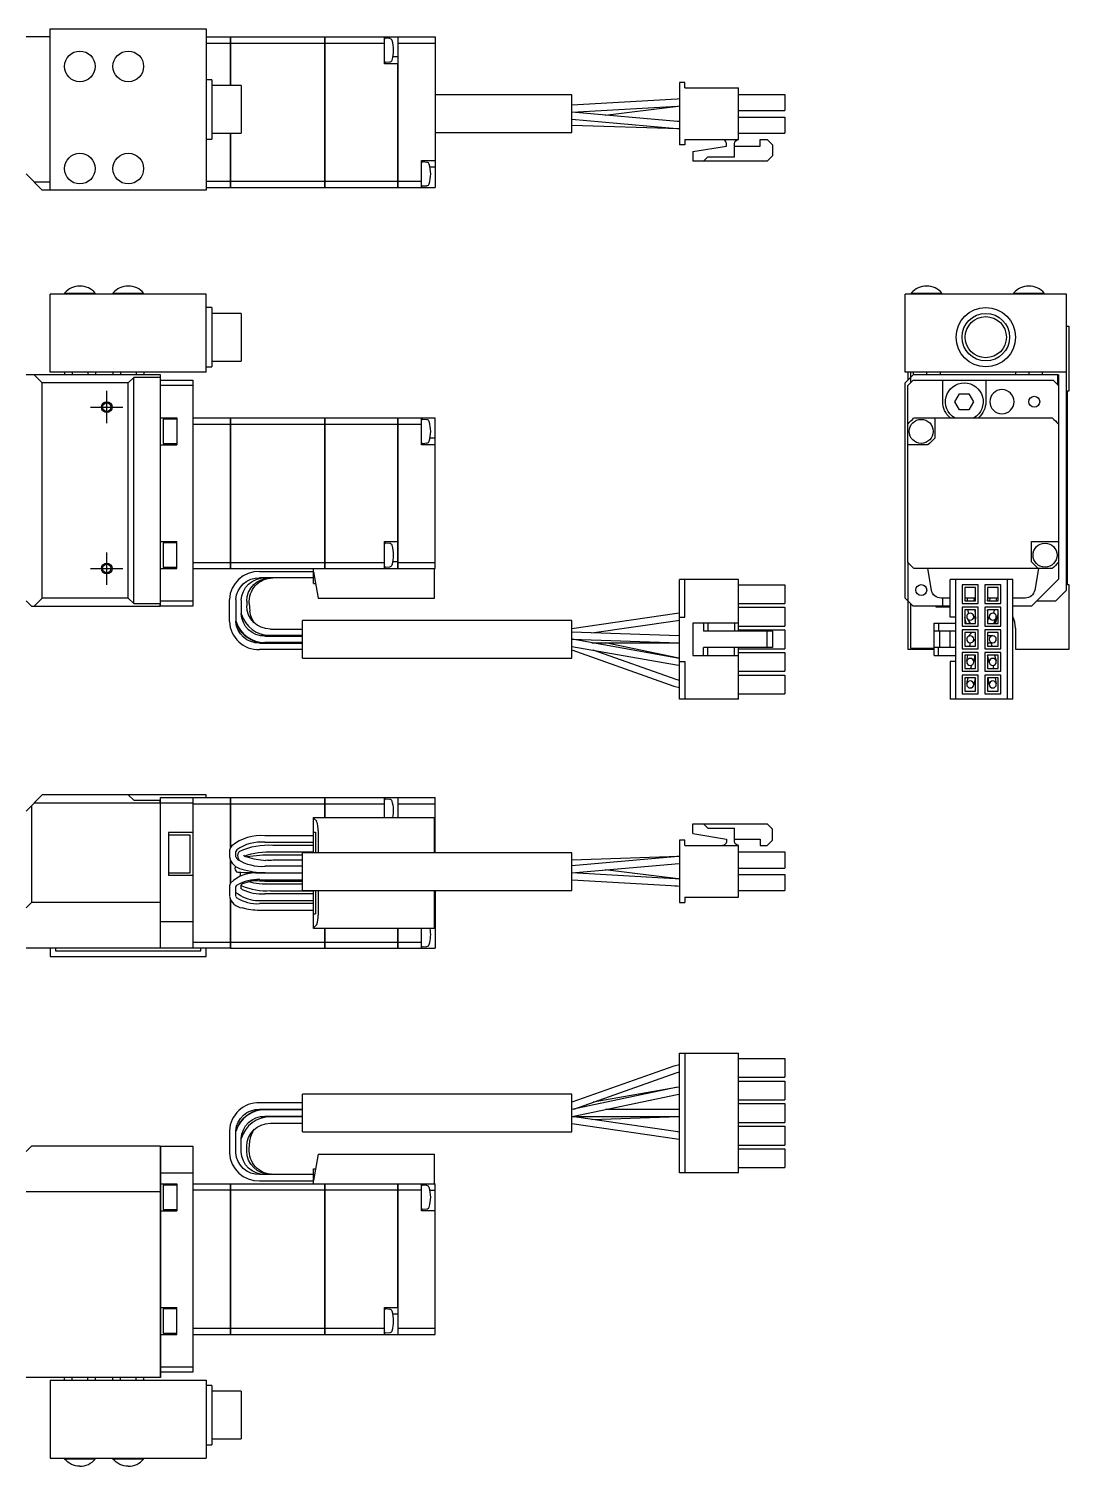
# Model space of a CAD drawing. Extents: x -1 to 499, y -8 to 278.
# Drawn here: x 305.7 to 499, y 10 to 277.2 of the extents above; entities that cross this region are included whole.
import ezdxf

# ---------------------------------------------------------------- set-up
doc = ezdxf.new("R2010")
doc.units = 0
doc.header["$LTSCALE"] = 0.5
doc.linetypes.add('CENTER', pattern=[50.8, 31.75, -6.35, 6.35, -6.35])
for name, color, linetype in [('MSM_CENTER', 1, 'CENTER'), ('MSM_CONTINUOUS', 7, 'CONTINUOUS'), ('MSM_NARROW', 5, 'CONTINUOUS')]:
    doc.layers.add(name, color=color, linetype=linetype)

msp = doc.modelspace()

# ---------------------------------------------------------------- linework, layer by layer
at = {"layer": 'MSM_CENTER'}
for p, q in [((320.18, 203.85), (320.18, 209.85)), ((317.18, 206.85), (323.18, 206.85)), ((320.18, 173.85), (320.18, 179.85)), ((317.18, 176.85), (323.18, 176.85))]:
    msp.add_line(p, q, dxfattribs=at)
at = {"layer": 'MSM_CONTINUOUS'}
for p, q in [((309.68, 275.68), (305.18, 275.68)), ((309.68, 247.18), (309.68, 277.18)), ((309.68, 277.18), (338.68, 277.18)), ((338.68, 277.18), (338.68, 247.18)), ((338.68, 275.68), (343.17, 275.68)), ((343.17, 266.6), (343.17, 275.68)), ((343.18, 275.68), (343.18, 266.6)), ((343.18, 275.68), (360.67, 275.68)), ((360.67, 247.68), (360.67, 275.68)), ((360.68, 275.67), (360.67, 275.67)), ((360.68, 275.68), (360.68, 247.68)), ((360.68, 275.68), (374.28, 275.68)), ((371.78, 270.68), (371.78, 275.68)), ((372.77, 275.34), (372, 275.41)), ((374.29, 275.68), (374.29, 247.68)), ((374.29, 275.68), (381.18, 275.68)), ((381.18, 275.68), (381.18, 247.68)), ((338.68, 274.52), (343.17, 274.52)), ((343.18, 274.52), (360.67, 274.52)), ((360.68, 274.51), (360.67, 274.51)), ((360.68, 274.52), (371.78, 274.52)), ((374.29, 274.52), (381.18, 274.52)), ((374.28, 270.68), (371.78, 270.68)), ((372, 270.95), (372.77, 271.01)), ((374.28, 271.93), (373.35, 271.93)), ((374.28, 247.68), (374.28, 270.68)), ((339.68, 267.68), (338.68, 267.68)), ((339.68, 267.68), (339.68, 256.68)), ((345.18, 266.6), (339.68, 266.6)), ((343.18, 266.75), (343.17, 266.73)), ((345.18, 266.6), (345.18, 257.75)), ((406.58, 264.91), (381.18, 264.91)), ((406.58, 257.91), (406.58, 264.91)), ((427.58, 267.17), (426.58, 267.17)), ((426.58, 267.17), (426.58, 255.57)), ((427.58, 266.17), (427.58, 267.17)), ((427.58, 266.17), (437.58, 266.17)), ((437.58, 256.57), (437.58, 266.17)), ((437.58, 264.97), (446.18, 264.97)), ((446.18, 264.97), (446.18, 261.97)), ((426.16, 264.1), (406.58, 262.98)), ((406.58, 261.67), (426.24, 262.8)), ((412.81, 261.13), (426.36, 262.79)), ((426.58, 264.12), (426.16, 264.1)), ((426.24, 262.8), (426.58, 262.82)), ((426.57, 262.81), (426.58, 262.81)), ((437.58, 261.97), (446.18, 261.97)), ((406.58, 260.37), (426.11, 258.66)), ((406.58, 259.28), (426.45, 258.63)), ((426.23, 259.96), (406.61, 261.68)), ((426.58, 259.94), (425.81, 259.99)), ((426.58, 259.93), (426.23, 259.96)), ((437.58, 260.77), (446.18, 260.77)), ((446.18, 260.77), (446.18, 257.77)), ((338.68, 256.68), (339.68, 256.68)), ((339.68, 257.75), (345.18, 257.75)), ((343.17, 247.68), (343.17, 257.75)), ((343.17, 256.98), (343.18, 256.96)), ((343.18, 257.75), (343.18, 247.68)), ((381.18, 257.91), (406.58, 257.91)), ((426.11, 258.66), (426.58, 258.63)), ((426.45, 258.63), (426.58, 258.63)), ((427.58, 256.57), (427.58, 255.57)), ((427.58, 256.57), (437.58, 256.57)), ((437.58, 257.77), (446.18, 257.77)), ((441.58, 255.37), (441.58, 256.57)), ((441.58, 256.57), (442.88, 256.57)), ((442.88, 256.57), (443.88, 255.57)), ((427.58, 255.57), (426.58, 255.57)), ((429.08, 254.37), (435.33, 255.37)), ((429.08, 254.37), (429.08, 252.57)), ((435.33, 255.37), (435.33, 255.82)), ((436.83, 253.37), (436.83, 255.82)), ((436.83, 255.37), (441.58, 255.37)), ((443.88, 255.57), (443.88, 253.57)), ((378.68, 252.68), (381.18, 252.68)), ((378.68, 247.68), (378.68, 252.68)), ((379.66, 252.34), (378.89, 252.41)), ((381.18, 251.43), (380.24, 251.43)), ((442.88, 252.57), (429.08, 252.57)), ((431.08, 252.57), (431.88, 253.37)), ((431.88, 253.37), (436.83, 253.37)), ((443.88, 253.57), (442.88, 252.57)), ((308.18, 247.18), (305.18, 250.18)), ((309.68, 248.68), (306.68, 248.68)), ((338.68, 248.83), (343.17, 248.83)), ((343.18, 248.83), (360.67, 248.83)), ((360.68, 248.83), (360.67, 248.83)), ((360.68, 248.83), (374.28, 248.83)), ((374.29, 248.83), (378.68, 248.83)), ((338.68, 247.18), (308.18, 247.18)), ((338.68, 247.68), (343.17, 247.68)), ((343.18, 247.68), (360.67, 247.68)), ((360.68, 247.69), (360.67, 247.69)), ((360.68, 247.68), (374.28, 247.68)), ((374.29, 247.68), (381.18, 247.68)), ((378.89, 247.95), (379.66, 248.01)), ((338.68, 227.85), (309.68, 227.85)), ((309.68, 213.35), (309.68, 227.85)), ((312.33, 228.01), (318.03, 228.01)), ((312.33, 228.01), (312.33, 227.85)), ((318.03, 227.85), (318.03, 228.01)), ((321.33, 228.01), (327.03, 228.01)), ((321.33, 228.01), (321.33, 227.85)), ((327.03, 227.85), (327.03, 228.01)), ((338.68, 213.35), (338.68, 227.85)), ((498.52, 227.85), (468.52, 227.85)), ((468.52, 213.35), (468.52, 227.85)), ((469.67, 228.01), (475.37, 228.01)), ((469.67, 228.01), (469.67, 227.85)), ((475.37, 227.85), (475.37, 228.01)), ((488.67, 228.01), (494.37, 228.01)), ((488.67, 228.01), (488.67, 227.85)), ((494.37, 227.85), (494.37, 228.01)), ((498.52, 172.85), (498.52, 227.85)), ((339.68, 225.35), (338.68, 225.35)), ((339.68, 225.35), (339.68, 214.35)), ((345.18, 224.27), (339.68, 224.27)), ((345.18, 224.27), (345.18, 215.42)), ((499.02, 221.85), (498.52, 221.85)), ((499.02, 209.85), (499.02, 221.85)), ((338.68, 214.35), (339.68, 214.35)), ((339.68, 215.42), (345.18, 215.42)), ((330.18, 212.85), (305.18, 212.85)), ((308.18, 211.35), (306.68, 212.85)), ((324.18, 211.35), (308.18, 211.35)), ((308.18, 171.35), (308.18, 211.35)), ((338.68, 213.35), (309.68, 213.35)), ((312.3, 213.35), (312.3, 212.85)), ((313.74, 213.35), (313.74, 212.85)), ((316.63, 213.35), (316.63, 212.85)), ((318.07, 213.35), (318.07, 212.85)), ((321.3, 213.35), (321.3, 212.85)), ((322.74, 213.35), (322.74, 212.85)), ((325.18, 212.35), (324.18, 211.35)), ((324.18, 171.35), (324.18, 211.35)), ((330.18, 212.35), (325.18, 212.35)), ((325.18, 170.35), (325.18, 212.35)), ((325.63, 213.35), (325.63, 212.85)), ((327.07, 213.35), (327.07, 212.85)), ((330.18, 169.85), (330.18, 212.85)), ((330.18, 211.85), (336.18, 211.85)), ((336.18, 211.85), (336.18, 169.85)), ((498.52, 213.35), (468.52, 213.35)), ((470.02, 212.85), (468.52, 211.35)), ((468.52, 171.35), (468.52, 211.35)), ((469.02, 213.35), (469.02, 211.85)), ((470.02, 211.85), (469.02, 210.85)), ((469.52, 213.35), (469.52, 211.35)), ((470.02, 213.35), (470.02, 212.85)), ((497.02, 212.85), (470.02, 212.85)), ((470.02, 211.85), (496.02, 211.85)), ((472.52, 213.35), (472.52, 212.85)), ((475.02, 213.35), (475.02, 212.85)), ((475.52, 207.85), (475.52, 211.85)), ((483.52, 211.85), (483.52, 207.85)), ((489.02, 213.35), (489.02, 212.85)), ((491.52, 213.35), (491.52, 212.85)), ((494.02, 213.35), (494.02, 212.85)), ((497.02, 210.85), (496.02, 211.85)), ((496.92, 210.95), (496.92, 212.85)), ((497.02, 212.85), (497.02, 203.73)), ((336.18, 210.85), (330.18, 210.85)), ((469.02, 203.74), (469.02, 210.85)), ((477.79, 207.85), (478.66, 209.35)), ((478.66, 209.35), (480.39, 209.35)), ((480.39, 209.35), (481.26, 207.85)), ((498.72, 209.85), (499.02, 209.85)), ((498.72, 173.85), (498.72, 209.85)), ((478.66, 206.35), (477.79, 207.85)), ((480.39, 206.35), (478.66, 206.35)), ((481.26, 207.85), (480.39, 206.35)), ((330.18, 204.85), (333.18, 204.85)), ((330.68, 204.6), (330.68, 200.1)), ((333.18, 204.6), (330.68, 204.6)), ((333.18, 204.85), (333.18, 199.85)), ((336.18, 204.85), (343.17, 204.85)), ((336.18, 203.7), (343.17, 203.7)), ((343.17, 176.85), (343.17, 204.85)), ((343.18, 204.85), (343.18, 176.85)), ((343.18, 204.85), (360.67, 204.85)), ((343.18, 203.7), (360.67, 203.7)), ((360.67, 176.85), (360.67, 204.85)), ((360.68, 204.84), (360.67, 204.84)), ((360.68, 203.69), (360.67, 203.69)), ((360.68, 204.85), (360.68, 176.85)), ((360.68, 204.85), (374.28, 204.85)), ((360.68, 203.7), (374.28, 203.7)), ((374.28, 176.85), (374.28, 204.85)), ((374.29, 204.85), (374.29, 176.85)), ((374.29, 204.85), (381.18, 204.85)), ((374.29, 203.7), (378.68, 203.7)), ((378.68, 199.85), (378.68, 204.85)), ((379.66, 204.51), (378.89, 204.58)), ((381.18, 176.85), (381.18, 204.85)), ((469.02, 178), (469.02, 203.7)), ((470.18, 204.85), (495.87, 204.85)), ((474.02, 204.85), (474.02, 201.1)), ((497.02, 203.69), (497.02, 178)), ((381.18, 201.1), (380.24, 201.1)), ((330.18, 199.85), (333.18, 199.85)), ((330.68, 200.1), (333.18, 200.1)), ((381.18, 199.85), (378.68, 199.85)), ((378.89, 200.12), (379.66, 200.19)), ((472.77, 199.85), (469.02, 199.85)), ((330.18, 181.85), (333.18, 181.85)), ((333.18, 176.85), (333.18, 181.85)), ((371.78, 181.85), (374.28, 181.85)), ((371.78, 176.85), (371.78, 181.85)), ((492.02, 181.85), (497.02, 181.85)), ((492.02, 178.1), (492.02, 181.85)), ((330.68, 181.6), (330.68, 177.1)), ((333.18, 181.6), (330.68, 181.6)), ((372.77, 181.51), (372, 181.58)), ((330.18, 176.85), (333.18, 176.85)), ((330.68, 177.1), (333.18, 177.1)), ((336.18, 178), (343.17, 178)), ((336.18, 176.85), (343.17, 176.85)), ((343.18, 178), (360.67, 178)), ((343.18, 176.85), (381.18, 176.85)), ((358.58, 174.05), (358.58, 176.85)), ((360.68, 178), (360.67, 178)), ((360.68, 176.86), (360.67, 176.86)), ((360.68, 178), (371.78, 178)), ((372, 177.12), (372.77, 177.19)), ((374.28, 178.1), (373.35, 178.1)), ((374.29, 178), (381.18, 178)), ((381.08, 171.35), (381.08, 176.85)), ((469.02, 177.95), (469.02, 161.85)), ((495.87, 176.85), (470.18, 176.85)), ((473.43, 172.84), (472.72, 176.85)), ((493.32, 176.85), (492.62, 172.84)), ((497.02, 177.96), (497.02, 174.85)), ((348.58, 176.3), (358.58, 176.3)), ((358.58, 175.1), (348.58, 175.1)), ((351.06, 175.1), (350.83, 175.09)), ((358.58, 176.25), (359.45, 171.35)), ((358.58, 174.05), (358.97, 174.05)), ((437.58, 174.8), (426.58, 174.8)), ((426.58, 152.6), (426.58, 174.8)), ((427.58, 167.8), (427.58, 174.8)), ((437.58, 165.2), (437.58, 174.8)), ((437.58, 173.85), (446.18, 173.85)), ((446.18, 173.85), (446.18, 170.35)), ((476.92, 167.8), (476.92, 174.8)), ((488.52, 174.8), (476.92, 174.8)), ((477.92, 152.6), (477.92, 174.8)), ((479.12, 173.85), (479.12, 170.35)), ((482.12, 173.85), (479.12, 173.85)), ((482.12, 170.35), (482.12, 173.85)), ((483.32, 173.85), (483.32, 170.35)), ((486.32, 173.85), (483.32, 173.85)), ((486.32, 170.35), (486.32, 173.85)), ((487.52, 174.8), (487.52, 152.6)), ((488.52, 152.6), (488.52, 174.8)), ((492.02, 169.85), (497.02, 174.85)), ((499.02, 173.85), (498.72, 173.85)), ((499.02, 161.85), (499.02, 173.85)), ((306.68, 169.85), (308.18, 171.35)), ((324.18, 171.35), (308.18, 171.35)), ((324.18, 171.35), (325.18, 170.35)), ((342.98, 167), (342.98, 171.1)), ((344.18, 171.1), (344.18, 167)), ((359.45, 171.35), (381.08, 171.35)), ((468.52, 171.35), (470.02, 169.85)), ((476.92, 171.35), (475.2, 171.35)), ((475.52, 169.85), (475.52, 171.35)), ((479.62, 173.35), (479.62, 170.85)), ((481.62, 173.35), (479.62, 173.35)), ((481.62, 171.35), (479.62, 171.35)), ((480.13, 170.85), (480.09, 171.35)), ((481.29, 171.35), (481.33, 170.85)), ((481.62, 170.97), (481.61, 171.35)), ((481.62, 170.85), (481.62, 173.35)), ((483.82, 173.35), (483.82, 170.85)), ((485.82, 173.35), (483.82, 173.35)), ((485.82, 171.35), (483.82, 171.35)), ((483.83, 170.85), (483.9, 171.35)), ((484.28, 171.35), (484.18, 170.85)), ((485.5, 171.35), (485.41, 170.85)), ((485.82, 170.85), (485.82, 173.35)), ((490.84, 171.35), (488.52, 171.35)), ((496.52, 170.85), (498.52, 172.85)), ((305.18, 170.85), (306.18, 169.85)), ((306.18, 169.85), (330.08, 169.85)), ((325.18, 170.35), (330.09, 170.35)), ((330.09, 169.86), (330.08, 169.85)), ((330.18, 170.48), (330.09, 170.35)), ((330.09, 169.86), (330.09, 170.35)), ((330.09, 169.86), (330.18, 169.95)), ((330.18, 170.85), (336.18, 170.85)), ((336.18, 169.85), (330.18, 169.85)), ((345.18, 170.94), (345.18, 168.46)), ((346.18, 170.79), (346.18, 169.91)), ((346.66, 170.33), (346.78, 168.95)), ((426.11, 168.49), (406.58, 165.66)), ((426.58, 168.54), (426.08, 168.48)), ((437.58, 170.35), (446.18, 170.35)), ((437.58, 169.65), (446.18, 169.65)), ((446.18, 169.65), (446.18, 166.15)), ((469.52, 170.35), (469.52, 162.05)), ((476.92, 169.85), (470.02, 169.85)), ((474.32, 169.65), (474.32, 169.85)), ((476.92, 169.65), (474.32, 169.65)), ((479.12, 170.35), (482.12, 170.35)), ((479.12, 169.65), (479.12, 166.15)), ((482.12, 169.65), (479.12, 169.65)), ((479.62, 170.85), (481.62, 170.85)), ((479.62, 169.15), (479.62, 166.65)), ((481.62, 169.15), (479.62, 169.15)), ((480.33, 168.48), (480.27, 169.15)), ((481.48, 169.15), (481.61, 167.52)), ((481.62, 166.65), (481.62, 169.15)), ((482.12, 166.15), (482.12, 169.65)), ((483.32, 170.35), (486.32, 170.35)), ((483.32, 169.65), (483.32, 166.15)), ((486.32, 169.65), (483.32, 169.65)), ((483.82, 170.85), (485.82, 170.85)), ((485.82, 169.15), (483.82, 169.15)), ((483.82, 169.15), (483.82, 166.65)), ((483.82, 168.96), (483.86, 169.15)), ((485.08, 169.15), (484.96, 168.53)), ((485.82, 168.43), (485.25, 166.65)), ((485.82, 166.65), (485.82, 169.15)), ((486.32, 166.15), (486.32, 169.65)), ((492.02, 169.85), (488.52, 169.85)), ((493.02, 170.85), (496.52, 170.85)), ((344.19, 167), (344.18, 167.04)), ((356.58, 160.2), (356.58, 167.2)), ((406.58, 167.2), (356.58, 167.2)), ((406.58, 160.2), (406.58, 167.2)), ((410.29, 164.88), (426.26, 167.2)), ((426.26, 167.2), (426.58, 167.23)), ((426.58, 167.8), (427.58, 167.8)), ((429.08, 166.7), (429.08, 160.7)), ((437.58, 166.7), (429.08, 166.7)), ((431.08, 166.7), (431.08, 165.2)), ((431.88, 166.7), (431.88, 165.2)), ((436.83, 166.7), (436.83, 165.2)), ((437.58, 166.15), (446.18, 166.15)), ((473.92, 166.7), (477.92, 166.7)), ((473.92, 160.7), (473.92, 166.7)), ((474.72, 166.7), (474.72, 165.2)), ((477.92, 167.8), (476.92, 167.8)), ((479.12, 166.15), (482.12, 166.15)), ((479.88, 166.65), (479.62, 167.83)), ((479.84, 166.83), (479.62, 167.34)), ((479.62, 166.65), (481.62, 166.65)), ((480.07, 167.56), (480.62, 166.65)), ((480.48, 166.65), (480.46, 166.91)), ((481.62, 167.5), (481.18, 168.24)), ((483.32, 166.15), (486.32, 166.15)), ((484.22, 168.14), (483.82, 167.14)), ((483.82, 166.65), (485.82, 166.65)), ((485.03, 166.65), (485.43, 167.66)), ((489.02, 165.75), (489.02, 161.85)), ((348.58, 163), (356.58, 163)), ((348.87, 164.45), (348.84, 164.46)), ((348.84, 164.46), (348.87, 164.45)), ((349.58, 164.4), (348.87, 164.45)), ((348.87, 164.45), (350.08, 164.3)), ((356.58, 164.4), (349.58, 164.4)), ((349.58, 164.3), (356.58, 164.3)), ((356.58, 163.1), (349.58, 163.1)), ((350.58, 165.6), (356.58, 165.6)), ((426.49, 164.35), (406.58, 165)), ((406.58, 163.7), (426.45, 163.05)), ((426.26, 160.22), (406.66, 163.7)), ((410.3, 163.05), (426.58, 163.05)), ((426.19, 160.25), (412.84, 163.05)), ((426.45, 163.05), (426.58, 163.05)), ((426.58, 164.35), (426.49, 164.35)), ((443.88, 165.2), (431.08, 165.2)), ((437.58, 165.45), (446.18, 165.45)), ((442.88, 162.2), (442.88, 165.2)), ((443.88, 165.2), (443.88, 162.2)), ((446.18, 165.45), (446.18, 161.95)), ((477.92, 165.2), (473.92, 165.2)), ((474.92, 165.2), (474.92, 162.2)), ((476.92, 162.2), (476.92, 165.2)), ((479.12, 165.45), (479.12, 161.95)), ((482.12, 165.45), (479.12, 165.45)), ((479.62, 164.95), (479.62, 162.45)), ((481.62, 164.95), (479.62, 164.95)), ((480.88, 164.88), (480.17, 164.16)), ((480.62, 163.05), (480.51, 162.45)), ((481.08, 163.24), (481.62, 163.78)), ((481.62, 162.45), (481.62, 164.95)), ((482.12, 161.95), (482.12, 165.45)), ((486.32, 165.45), (483.32, 165.45)), ((483.32, 165.45), (483.32, 161.95)), ((485.82, 164.95), (483.82, 164.95)), ((483.82, 164.95), (483.82, 162.45)), ((484.82, 164.35), (483.82, 164.35)), ((483.82, 163.05), (484.82, 163.05)), ((484.69, 162.45), (484.53, 163.05)), ((485.82, 162.45), (485.82, 164.95)), ((486.32, 161.95), (486.32, 165.45)), ((356.58, 161.8), (348.58, 161.8)), ((406.58, 162.39), (426.03, 158.94)), ((406.58, 161.71), (425.55, 154.98)), ((425.98, 156.2), (410.53, 161.69)), ((429.08, 160.7), (437.58, 160.7)), ((431.08, 160.7), (431.08, 162.2)), ((443.88, 162.2), (431.08, 162.2)), ((431.88, 160.7), (431.88, 162.2)), ((436.83, 160.7), (436.83, 162.2)), ((437.58, 152.6), (437.58, 162.2)), ((437.58, 161.95), (446.18, 161.95)), ((437.58, 161.25), (446.18, 161.25)), ((446.18, 161.25), (446.18, 157.75)), ((469.02, 161.85), (473.92, 161.85)), ((469.52, 162.05), (473.92, 162.05)), ((477.92, 162.2), (473.92, 162.2)), ((473.92, 160.7), (477.92, 160.7)), ((474.72, 160.7), (474.72, 162.2)), ((479.12, 161.95), (482.12, 161.95)), ((479.12, 161.25), (479.12, 157.75)), ((482.12, 161.25), (479.12, 161.25)), ((479.62, 162.45), (481.62, 162.45)), ((481.62, 160.75), (479.62, 160.75)), ((479.62, 160.75), (479.62, 158.25)), ((479.98, 159.62), (480.19, 160.75)), ((481.51, 160.75), (481.26, 159.38)), ((481.62, 158.25), (481.62, 160.75)), ((482.12, 157.75), (482.12, 161.25)), ((483.32, 161.95), (486.32, 161.95)), ((483.32, 161.25), (483.32, 157.75)), ((486.32, 161.25), (483.32, 161.25)), ((483.82, 162.45), (485.82, 162.45)), ((485.82, 160.75), (483.82, 160.75)), ((483.82, 160.75), (483.82, 158.25)), ((484.2, 159.33), (483.82, 160.69)), ((485.15, 160.75), (485.45, 159.67)), ((485.82, 158.25), (485.82, 160.75)), ((486.32, 157.75), (486.32, 161.25)), ((489.02, 161.85), (499.02, 161.85)), ((356.58, 160.2), (406.58, 160.2)), ((426.03, 158.94), (426.58, 158.87)), ((426.58, 160.18), (426.19, 160.25)), ((426.58, 160.17), (426.26, 160.22)), ((426.58, 159.6), (427.58, 159.6)), ((427.58, 159.6), (427.58, 152.6)), ((437.58, 157.75), (446.18, 157.75)), ((476.92, 159.6), (476.92, 152.6)), ((477.92, 159.6), (476.92, 159.6)), ((479.12, 157.75), (482.12, 157.75)), ((479.62, 158.25), (481.62, 158.25)), ((480.84, 158.89), (480.68, 158.25)), ((483.32, 157.75), (486.32, 157.75)), ((483.82, 158.25), (485.82, 158.25)), ((485, 158.25), (484.91, 158.86)), ((425.53, 154.98), (426.58, 154.72)), ((425.55, 154.98), (426.58, 154.72)), ((426.58, 156.04), (425.97, 156.21)), ((437.58, 157.05), (446.18, 157.05)), ((446.18, 157.05), (446.18, 153.55)), ((482.12, 157.05), (479.12, 157.05)), ((479.12, 157.05), (479.12, 153.55)), ((479.62, 156.55), (479.62, 154.05)), ((481.62, 156.55), (479.62, 156.55)), ((479.99, 155.46), (480.26, 156.55)), ((481.6, 156.55), (481.25, 155.14)), ((481.62, 154.05), (481.62, 156.55)), ((482.12, 153.55), (482.12, 157.05)), ((483.32, 157.05), (483.32, 153.55)), ((486.32, 157.05), (483.32, 157.05)), ((483.82, 156.55), (483.82, 154.05)), ((485.82, 156.55), (483.82, 156.55)), ((484.18, 155.2), (483.96, 156.55)), ((485.28, 156.55), (485.46, 155.4)), ((485.82, 154.05), (485.82, 156.55)), ((486.32, 153.55), (486.32, 157.05)), ((437.58, 152.6), (426.58, 152.6)), ((437.58, 153.55), (446.18, 153.55)), ((488.52, 152.6), (476.92, 152.6)), ((479.12, 153.55), (482.12, 153.55)), ((479.62, 154.05), (481.62, 154.05)), ((483.32, 153.55), (486.32, 153.55)), ((483.82, 154.05), (485.82, 154.05)), ((305.18, 131.77), (308.18, 134.77)), ((338.68, 134.77), (308.18, 134.77)), ((324.18, 134.77), (325.18, 133.77)), ((325.18, 133.77), (330.18, 133.77)), ((330.09, 133.28), (330.09, 133.77)), ((330.18, 134.27), (343.17, 134.27)), ((330.18, 106.27), (330.18, 134.27)), ((336.18, 134.27), (336.18, 106.27)), ((338.68, 134.27), (338.68, 134.77)), ((343.17, 124.98), (343.17, 134.27)), ((343.18, 134.27), (360.67, 134.27)), ((343.18, 134.27), (343.18, 125)), ((360.67, 130.57), (360.67, 134.27)), ((360.68, 134.26), (360.67, 134.26)), ((360.68, 134.27), (374.28, 134.27)), ((360.68, 134.27), (360.68, 130.57)), ((371.78, 130.57), (371.78, 134.27)), ((372.77, 133.94), (372, 134)), ((374.29, 134.27), (374.29, 130.57)), ((374.29, 134.27), (381.18, 134.27)), ((381.18, 124.04), (381.18, 134.27)), ((306.18, 132.77), (306.18, 114.77)), ((330.08, 133.27), (306.68, 133.27)), ((330.09, 133.28), (330.08, 133.27)), ((330.08, 133.27), (330.08, 114.77)), ((330.09, 133.28), (330.18, 133.25)), ((336.18, 133.27), (330.18, 133.27)), ((336.18, 133.12), (343.17, 133.12)), ((343.18, 133.12), (360.67, 133.12)), ((360.68, 133.12), (360.67, 133.12)), ((360.68, 133.12), (371.78, 133.12)), ((374.29, 133.12), (381.18, 133.12)), ((358.58, 130.57), (381.08, 130.57)), ((358.58, 124.04), (358.58, 130.57)), ((358.58, 130.47), (359.19, 129.87)), ((381.08, 124.04), (381.08, 130.57)), ((429.08, 127.58), (429.08, 129.38)), ((429.08, 129.38), (442.88, 129.38)), ((431.08, 129.38), (431.88, 128.58)), ((431.88, 128.58), (436.83, 128.58)), ((436.83, 126.13), (436.83, 128.58)), ((443.88, 128.38), (442.88, 129.38)), ((443.88, 126.38), (443.88, 128.38)), ((336.18, 127.77), (331.68, 127.77)), ((331.68, 127.77), (331.68, 119.77)), ((335.68, 127.27), (331.68, 127.27)), ((335.68, 120.27), (335.68, 127.27)), ((358.58, 127.17), (349.58, 127.17)), ((349.58, 125.97), (358.58, 125.97)), ((358.58, 127.87), (358.97, 127.87)), ((358.97, 127.87), (358.97, 124.04)), ((359.45, 128.09), (359.45, 124.04)), ((427.58, 126.38), (426.58, 126.38)), ((426.58, 126.38), (426.58, 114.78)), ((427.58, 125.38), (427.58, 126.38)), ((429.08, 127.58), (435.33, 126.58)), ((435.33, 126.58), (435.33, 126.13)), ((436.83, 126.58), (441.58, 126.58)), ((441.58, 126.58), (441.58, 125.38)), ((442.88, 125.38), (443.88, 126.38)), ((342.98, 124.23), (342.98, 123.27)), ((344.18, 123.25), (344.18, 124.23)), ((344.5, 123.24), (344.52, 123.19)), ((344.52, 123.19), (344.59, 122.99)), ((345.7, 123.45), (345.65, 123.6)), ((356.58, 123.57), (351.04, 123.57)), ((358.58, 125.37), (351.06, 125.37)), ((351.06, 124.17), (358.58, 124.17)), ((356.58, 117.04), (356.58, 124.04)), ((406.58, 124.04), (356.58, 124.04)), ((406.58, 117.04), (406.58, 124.04)), ((426.45, 123.32), (406.58, 122.67)), ((425.7, 123.25), (406.58, 121.58)), ((426.58, 123.31), (425.7, 123.25)), ((426.58, 123.32), (426.12, 123.31)), ((426.58, 123.32), (426.45, 123.32)), ((427.58, 125.38), (437.58, 125.38)), ((437.58, 115.78), (437.58, 125.38)), ((437.58, 124.18), (446.18, 124.18)), ((441.58, 125.38), (442.88, 125.38)), ((446.18, 124.18), (446.18, 121.18)), ((331.68, 120.27), (335.68, 120.27)), ((343.17, 118.38), (343.17, 122.62)), ((343.18, 122.6), (343.18, 118.39)), ((344.02, 121.26), (343.98, 121.07)), ((344.14, 121.44), (344.02, 121.26)), ((344.99, 120.41), (344.98, 120.35)), ((344.98, 120.35), (344.98, 119.95)), ((356.58, 121.52), (349.58, 121.52)), ((349.58, 120.32), (356.58, 120.32)), ((351.16, 122.62), (351.12, 122.62)), ((356.58, 122.62), (351.14, 122.62)), ((425.8, 119.17), (406.58, 120.27)), ((406.61, 120.27), (425.81, 121.96)), ((426.36, 119.16), (412.81, 120.82)), ((425.81, 121.96), (426.58, 122.01)), ((437.58, 121.18), (446.18, 121.18)), ((336.18, 119.77), (331.68, 119.77)), ((342.98, 117.67), (342.98, 115.93)), ((344.18, 115.93), (344.18, 117.67)), ((344.98, 119.95), (344.98, 119.91)), ((344.98, 119.91), (345.04, 119.69)), ((345.18, 117.33), (345.18, 118.07)), ((347.53, 118.85), (349.58, 118.77)), ((356.58, 120.22), (348.58, 120.22)), ((348.58, 119.02), (356.58, 119.02)), ((349.58, 118.77), (356.58, 118.77)), ((356.58, 118.17), (350.58, 118.17)), ((406.58, 118.97), (426.16, 117.85)), ((425.73, 117.87), (426.58, 117.84)), ((426.58, 119.14), (425.8, 119.17)), ((426.02, 117.86), (426.58, 117.83)), ((426.16, 117.85), (426.58, 117.83)), ((437.58, 119.98), (446.18, 119.98)), ((446.18, 119.98), (446.18, 116.98)), ((343.17, 106.27), (343.17, 115.33)), ((343.18, 115.31), (343.18, 106.27)), ((358.58, 116.37), (349.58, 116.37)), ((349.58, 115.17), (358.58, 115.17)), ((350.58, 116.97), (358.58, 116.97)), ((356.58, 117.04), (406.58, 117.04)), ((358.58, 109.97), (358.58, 117.04)), ((358.97, 117.04), (358.97, 112.67)), ((359.45, 117.04), (359.45, 112.45)), ((381.08, 109.97), (381.08, 117.04)), ((381.18, 117.04), (381.18, 106.27)), ((427.58, 115.78), (437.58, 115.78)), ((427.58, 115.78), (427.58, 114.78)), ((437.58, 116.98), (446.18, 116.98)), ((305.18, 113.77), (306.18, 114.77)), ((330.08, 114.77), (306.18, 114.77)), ((330.08, 114.77), (330.09, 114.76)), ((330.09, 114.76), (330.18, 114.8)), ((330.09, 114.76), (330.09, 106.28)), ((358.58, 114.57), (348.58, 114.57)), ((348.58, 113.37), (358.58, 113.37)), ((358.58, 112.67), (358.97, 112.67)), ((426.58, 114.78), (427.58, 114.78)), ((330.18, 111.27), (336.18, 111.27)), ((359.19, 110.68), (358.58, 110.08)), ((381.08, 109.97), (358.58, 109.97)), ((360.67, 106.27), (360.67, 109.97)), ((360.68, 109.97), (360.68, 106.27)), ((374.28, 106.27), (374.28, 109.97)), ((374.29, 109.97), (374.29, 106.27)), ((378.68, 106.27), (378.68, 109.97)), ((381.08, 110.02), (381.18, 110.02)), ((336.18, 107.43), (343.17, 107.43)), ((343.18, 107.43), (360.67, 107.43)), ((360.68, 107.43), (360.67, 107.43)), ((360.68, 107.43), (374.28, 107.43)), ((374.29, 107.43), (378.68, 107.43)), ((330.08, 106.27), (305.18, 106.27)), ((309.68, 106.27), (309.68, 104.77)), ((309.68, 104.77), (338.68, 104.77)), ((310.68, 106.27), (310.68, 105.77)), ((310.68, 105.77), (337.68, 105.77)), ((330.09, 106.28), (330.08, 106.27)), ((330.18, 106.37), (330.09, 106.28)), ((343.17, 106.27), (330.18, 106.27)), ((337.68, 105.77), (337.68, 106.27)), ((338.68, 104.77), (338.68, 106.27)), ((343.18, 106.27), (360.67, 106.27)), ((360.68, 106.28), (360.67, 106.28)), ((360.68, 106.27), (374.28, 106.27)), ((374.29, 106.27), (381.18, 106.27)), ((378.89, 106.54), (379.66, 106.61)), ((426.58, 64.55), (426.58, 86.75)), ((426.58, 86.75), (437.58, 86.75)), ((427.58, 86.75), (427.58, 64.55)), ((437.58, 64.55), (437.58, 86.75)), ((437.58, 85.8), (446.18, 85.8)), ((446.18, 85.8), (446.18, 82.3)), ((425.55, 84.37), (406.58, 77.64)), ((406.96, 76.39), (425.98, 83.15)), ((426.58, 84.63), (425.55, 84.37)), ((425.97, 83.14), (426.58, 83.31)), ((425.98, 83.15), (426.58, 83.31)), ((425.92, 80.38), (406.58, 76.31)), ((426.03, 80.41), (410.53, 77.66)), ((426.58, 80.48), (425.92, 80.38)), ((426.58, 80.48), (426.03, 80.41)), ((437.58, 82.3), (446.18, 82.3)), ((437.58, 81.6), (446.18, 81.6)), ((446.18, 81.6), (446.18, 78.1)), ((356.58, 77.55), (348.58, 77.55)), ((356.58, 72.15), (356.58, 79.15)), ((406.58, 79.15), (356.58, 79.15)), ((406.58, 72.15), (406.58, 79.15)), ((406.64, 75), (426.19, 79.1)), ((426.19, 79.1), (426.58, 79.17)), ((437.58, 78.1), (446.18, 78.1)), ((348.04, 76.15), (347.64, 75.92)), ((348.58, 76.35), (356.58, 76.35)), ((348.87, 74.9), (348.85, 74.89)), ((348.85, 74.89), (348.87, 74.9)), ((348.87, 74.9), (350.08, 75.05)), ((349.58, 74.95), (348.87, 74.9)), ((356.58, 76.25), (349.58, 76.25)), ((349.58, 75.05), (356.58, 75.05)), ((356.58, 74.95), (349.58, 74.95)), ((426.29, 72.15), (406.58, 75.01)), ((406.65, 75), (426.58, 75)), ((410.29, 74.47), (426.49, 75)), ((426.58, 76.3), (412.84, 76.3)), ((437.58, 77.4), (446.18, 77.4)), ((446.18, 77.4), (446.18, 73.9)), ((342.98, 72.35), (342.98, 68.25)), ((344.18, 68.25), (344.18, 72.35)), ((344.19, 72.35), (344.18, 72.31)), ((350.58, 73.75), (356.58, 73.75)), ((356.58, 72.15), (406.58, 72.15)), ((406.58, 73.69), (426.11, 70.86)), ((426.58, 72.12), (426.26, 72.15)), ((426.58, 72.12), (426.29, 72.15)), ((437.58, 73.9), (446.18, 73.9)), ((437.58, 73.2), (446.18, 73.2)), ((446.18, 73.2), (446.18, 69.7)), ((305.18, 68.5), (306.18, 69.5)), ((330.08, 69.5), (306.18, 69.5)), ((330.08, 69.5), (330.09, 69.49)), ((330.09, 69.49), (330.09, 61.01)), ((330.09, 69.49), (330.18, 69.4)), ((330.18, 69.5), (330.18, 26.5)), ((330.18, 69.5), (336.18, 69.5)), ((336.18, 69.5), (336.18, 27.5)), ((345.18, 68.41), (345.18, 70.89)), ((346.66, 69.02), (346.78, 70.4)), ((426.11, 70.86), (426.58, 70.81)), ((437.58, 69.7), (446.18, 69.7)), ((346.18, 68.56), (346.18, 69.44)), ((359.45, 68), (358.58, 63.1)), ((359.45, 68), (381.08, 68)), ((381.08, 62.5), (381.08, 68)), ((437.58, 69), (446.18, 69)), ((446.18, 69), (446.18, 65.5)), ((336.18, 64.5), (330.18, 64.5)), ((358.58, 64.25), (348.58, 64.25)), ((351.06, 64.25), (350.83, 64.26)), ((358.58, 62.5), (358.58, 65.3)), ((358.58, 65.3), (358.97, 65.3)), ((437.58, 64.55), (426.58, 64.55)), ((437.58, 65.5), (446.18, 65.5)), ((330.18, 62.5), (333.18, 62.5)), ((330.68, 62.25), (330.68, 57.75)), ((333.18, 62.25), (330.68, 62.25)), ((333.18, 62.5), (333.18, 57.5)), ((336.18, 62.5), (343.17, 62.5)), ((343.17, 34.5), (343.17, 62.5)), ((343.18, 62.5), (374.28, 62.5)), ((343.18, 62.5), (343.18, 34.5)), ((348.58, 63.05), (358.58, 63.05)), ((360.67, 34.5), (360.67, 62.5)), ((360.68, 62.49), (360.67, 62.49)), ((360.68, 62.5), (360.68, 34.5)), ((374.28, 39.5), (374.28, 62.5)), ((374.29, 62.5), (381.18, 62.5)), ((374.29, 62.5), (374.29, 34.5)), ((378.68, 57.5), (378.68, 62.5)), ((379.66, 62.16), (378.89, 62.23)), ((381.18, 34.5), (381.18, 62.5)), ((330.08, 61), (305.18, 61)), ((330.09, 61.01), (330.08, 61)), ((330.08, 61), (330.08, 26.5)), ((330.18, 60.97), (330.09, 61.01)), ((336.18, 61.35), (343.17, 61.35)), ((343.18, 61.35), (360.67, 61.35)), ((360.68, 61.34), (360.67, 61.34)), ((360.68, 61.35), (374.28, 61.35)), ((374.29, 61.35), (378.68, 61.35)), ((381.18, 61.25), (380.24, 61.25)), ((330.18, 57.5), (333.18, 57.5)), ((330.68, 57.75), (333.18, 57.75)), ((381.18, 57.5), (378.68, 57.5)), ((378.89, 57.77), (379.66, 57.84)), ((330.18, 39.5), (333.18, 39.5)), ((330.68, 39.25), (330.68, 34.75)), ((333.18, 39.25), (330.68, 39.25)), ((333.18, 34.5), (333.18, 39.5)), ((371.78, 39.5), (374.28, 39.5)), ((371.78, 34.5), (371.78, 39.5)), ((372.77, 39.16), (372, 39.23)), ((374.28, 38.25), (373.35, 38.25)), ((374.28, 38.25), (374.28, 34.51)), ((330.68, 34.75), (333.18, 34.75)), ((336.18, 35.65), (343.17, 35.65)), ((343.18, 35.65), (360.67, 35.65)), ((360.68, 35.66), (360.67, 35.66)), ((360.68, 35.65), (371.78, 35.65)), ((372, 34.77), (372.77, 34.84)), ((374.29, 35.65), (381.18, 35.65)), ((330.18, 34.5), (333.18, 34.5)), ((336.18, 34.5), (343.17, 34.5)), ((343.18, 34.5), (360.67, 34.5)), ((360.68, 34.51), (360.67, 34.51)), ((360.68, 34.5), (374.28, 34.5)), ((374.29, 34.5), (381.18, 34.5)), ((330.18, 28.5), (336.18, 28.5)), ((336.18, 27.5), (330.18, 27.5)), ((330.18, 26.5), (305.18, 26.5)), ((309.68, 26), (338.68, 26)), ((309.68, 26), (309.68, 11.5)), ((312.3, 26), (312.3, 26.5)), ((313.74, 26), (313.74, 26.5)), ((316.63, 26), (316.63, 26.5)), ((318.07, 26), (318.07, 26.5)), ((321.3, 26), (321.3, 26.5)), ((322.74, 26), (322.74, 26.5)), ((325.63, 26), (325.63, 26.5)), ((327.07, 26), (327.07, 26.5)), ((338.68, 26), (338.68, 11.5)), ((339.68, 25), (338.68, 25)), ((339.68, 25), (339.68, 14)), ((345.18, 23.93), (339.68, 23.93)), ((345.18, 23.93), (345.18, 15.07)), ((338.68, 14), (339.68, 14)), ((339.68, 15.07), (345.18, 15.07)), ((309.68, 11.5), (338.68, 11.5)), ((312.33, 11.5), (312.33, 11.34)), ((318.03, 11.34), (312.33, 11.34)), ((318.03, 11.34), (318.03, 11.5)), ((321.33, 11.5), (321.33, 11.34)), ((327.03, 11.34), (321.33, 11.34)), ((327.03, 11.34), (327.03, 11.5))]:
    msp.add_line(p, q, dxfattribs=at)
for centre, radius in [((315.18, 270.18), 2.85), ((324.18, 270.18), 2.85), ((315.18, 251.18), 2.85), ((324.18, 251.18), 2.85), ((483.52, 219.85), 5.5), ((483.52, 219.85), 4.42), ((483.52, 219.85), 3.82), ((492.52, 207.85), 1.01), ((320.18, 206.85), 0.783), ((471.52, 202.35), 2.23), ((494.52, 179.35), 2.23), ((320.18, 176.85), 0.783), ((471.52, 172.85), 1.02)]:
    msp.add_circle(centre, radius, dxfattribs=at)
at = {"layer": 'MSM_CONTINUOUS', "extrusion": (0, 0, -1)}
for centre, radius in [((-486.52, 207.85), 2.25), ((-480.62, 167.9), 0.65), ((-484.82, 167.9), 0.65), ((-480.62, 163.7), 0.65), ((-484.82, 163.7), 0.65), ((-480.62, 159.5), 0.65), ((-484.82, 159.5), 0.65), ((-480.62, 155.3), 0.65), ((-484.82, 155.3), 0.65)]:
    msp.add_circle(centre, radius, dxfattribs=at)
at = {"layer": 'MSM_CONTINUOUS'}
for centre, radius, start, end in [((371.98, 275.21), 0.2, 85, 180), ((372.73, 274.84), 0.5, 17.6292, 85), ((367.48, 273.18), 6, 342.3708, 17.6292), ((371.98, 271.14), 0.2, 180, 275), ((372.73, 271.51), 0.5, 275, 342.3708), ((434.58, 255.82), 0.75, 0, 90), ((378.87, 252.21), 0.2, 85, 161.8051), ((379.62, 251.84), 0.5, 17.6292, 85), ((374.37, 250.18), 6, 342.3708, 17.6292), ((378.87, 248.14), 0.2, 198.1949, 275), ((379.62, 248.51), 0.5, 275, 342.3708), ((315.18, 225.65), 3.7, 89.9943, 140.3692), ((315.18, 225.65), 3.7, 39.6308, 90), ((324.18, 225.65), 3.7, 89.9943, 140.3692), ((324.18, 225.65), 3.7, 39.6308, 90), ((472.52, 225.65), 3.7, 90, 140.3692), ((472.52, 225.65), 3.7, 39.6308, 90), ((491.52, 225.65), 3.7, 90, 140.3692), ((491.52, 225.65), 3.7, 39.6308, 90), ((378.87, 204.38), 0.2, 85, 161.8051), ((379.62, 204.02), 0.5, 17.6292, 85), ((374.37, 202.35), 6, 342.3708, 17.6292), ((379.62, 200.68), 0.5, 275, 342.3708), ((378.87, 200.32), 0.2, 198.1949, 275), ((371.98, 181.38), 0.2, 85, 180), ((372.73, 181.02), 0.5, 17.6292, 85), ((367.48, 179.35), 6, 342.3708, 17.6292), ((371.98, 177.32), 0.2, 180, 275), ((372.73, 177.68), 0.5, 275, 342.3708), ((348.39, 170.89), 5.41, 87.9657, 177.8137), ((350.55, 169.99), 5.59, 195.9654, 270.2921), ((348.39, 167.2), 5.41, 182.1273, 272.0933), ((349.51, 168.67), 5.57, 197.3809, 270.7723), ((484.02, 165.75), 5, 0, 25.8857), ((371.98, 133.81), 0.2, 85, 180), ((372.73, 133.44), 0.5, 17.6292, 85), ((367.48, 131.77), 6, 348.463, 17.6291), ((354.94, 128.33), 4.51, 356.9565, 19.8759), ((348.82, 118.47), 8.74, 85.0197, 128.3235), ((348.83, 118.29), 7.72, 84.4381, 125.6687), ((344.7, 124.19), 1.72, 139.0024, 178.8954), ((345.7, 123.71), 2.75, 189.2724, 261.0568), ((344.8, 124.15), 0.622, 138.9031, 173.0608), ((345.05, 123.47), 0.889, 193.8661, 231.118), ((345.45, 123.49), 0.978, 128.7039, 194.8652), ((345.71, 123.44), 1.21, 201.8456, 229.7784), ((350.14, 112.68), 12.73, 85.8454, 114.6186), ((346.23, 124.11), 0.846, 231.4689, 266.9127), ((350.3, 96.71), 26.87, 88.4238, 98.8516), ((350.4, 136.37), 13.77, 252.1759, 267.1972), ((347.73, 113.85), 6.43, 82.4193, 135.037), ((344.6, 121.05), 0.622, 178.1145, 264.9417), ((349, 130.15), 8.65, 238.5524, 273.8561), ((348.3, 190.3), 69.98, 266.9256, 270.5083), ((349.39, 133.26), 12.93, 251.4264, 270.8555), ((350.4, 136.37), 13.77, 272.9984, 272.9996), ((344.43, 117.66), 1.45, 149.5973, 179.5942), ((344.65, 117.6), 0.476, 123.7324, 171.3862), ((348.11, 111.91), 7.13, 86.1621, 121.44), ((345.72, 117.65), 0.679, 120.1743, 142.5013), ((345.41, 118.12), 0.266, 210.6087, 235.589), ((349.75, 127.91), 10.96, 245.8666, 274.385), ((350.29, 104.97), 14.15, 96.6571, 110.3054), ((345.54, 116.4), 2.6, 190.5511, 265.471), ((348.65, 122.37), 7.25, 231.9863, 263.6299), ((344.69, 116.03), 0.517, 191.8582, 224.7596), ((348.07, 121.42), 6.86, 236.8577, 274.2662), ((346.11, 118.17), 1.25, 222.2163, 230.9064), ((349.06, 125.08), 8.72, 244.6207, 273.4586), ((348.71, 123.58), 8.45, 264.0847, 275.9153), ((348.47, 124.77), 11.39, 254.0263, 270.5737), ((354.81, 112.23), 4.64, 340.4546, 2.713), ((374.37, 108.77), 6, 342.3708, 11.5369), ((379.62, 107.11), 0.5, 275, 342.3708), ((378.87, 106.74), 0.2, 198.1949, 275), ((348.39, 72.15), 5.41, 87.9067, 177.8727), ((349.51, 70.68), 5.57, 89.2277, 162.6191), ((350.55, 69.36), 5.59, 89.7079, 164.0685), ((348.39, 68.46), 5.41, 182.1863, 272.0343), ((378.87, 62.03), 0.2, 85, 161.8051), ((379.62, 61.67), 0.5, 17.6292, 85), ((374.37, 60), 6, 342.3708, 17.6292), ((378.87, 57.97), 0.2, 198.1949, 275), ((379.62, 58.33), 0.5, 275, 342.3708), ((371.98, 39.03), 0.2, 85, 180), ((372.73, 38.67), 0.5, 17.6292, 85), ((367.48, 37), 6, 342.3708, 17.6292), ((371.98, 34.97), 0.2, 180, 275), ((372.73, 35.33), 0.5, 275, 342.3708), ((315.18, 13.7), 3.7, 270, 320.3692), ((324.18, 13.7), 3.7, 270, 320.3692)]:
    msp.add_arc(centre, radius, start, end, dxfattribs=at)
at = {"layer": 'MSM_CONTINUOUS', "extrusion": (0, 0, -1)}
for centre, radius, start, end in [((-437.58, 255.82), 0.75, 0, 90), ((-479.52, 207.85), 3.5, 301.0027, 238.9973), ((-479.52, 207.85), 4, 311.4096, 0), ((-479.52, 207.85), 4, 180, 228.5904), ((-483.02, 190.85), 19, 42.5374, 47.4636), ((-483.02, 190.85), 19, 132.5364, 137.4636), ((-459.98, 213.9), 19, 222.3336, 227.6664), ((-483.02, 190.85), 19, 312.5374, 317.4626), ((-506.07, 190.9), 19, 312.3336, 317.6664), ((-483.02, 190.85), 19, 222.5364, 227.4626), ((-348.39, 170.89), 4.22, 2.8542, 92.5704), ((-349.47, 170.82), 4.29, 1.642, 91.5567), ((-350.54, 170.74), 4.36, 0.5892, 90.5857), ((-351.03, 170.71), 4.39, 355.0821, 90.1308), ((-475.2, 173.15), 1.8, 270, 350), ((-479.52, 173.85), 3.5, 233.1642, 238.9973), ((-490.84, 173.15), 1.8, 190, 270), ((-349.47, 168.59), 4.29, 268.4892, 358.3121), ((-350.54, 169.96), 4.36, 269.4314, 359.3937), ((-351.14, 169.33), 4.37, 322.9581, 354.9542), ((-348.4, 167.22), 4.22, 267.5064, 357.069), ((-349.48, 168.45), 5.45, 271.1091, 336.0046), ((-434.58, 126.13), 0.75, 180, 270), ((-437.58, 126.13), 0.75, 270, 0), ((-350.29, 110.41), 13.78, 70.6907, 93.2092), ((-349.11, 106.83), 13.5, 84.8625, 92.0051), ((-350.38, 147.9), 25.29, 268.3223, 271.4809), ((-350.15, 133.97), 15.8, 268.4424, 283.4128), ((-426.89, 123.48), 4.35, 274.0193, 276.9792), ((-348.4, 72.13), 4.22, 2.931, 92.4936), ((-349.48, 70.9), 5.45, 27.2984, 91.1091), ((-349.47, 70.76), 4.29, 1.6879, 91.5108), ((-350.54, 69.39), 4.36, 0.6063, 90.5686), ((-351.14, 70.02), 4.37, 5.0458, 36.9461), ((-348.39, 68.46), 4.22, 267.4296, 357.1458), ((-349.47, 68.53), 4.29, 268.4433, 358.358), ((-350.54, 68.61), 4.36, 269.4143, 359.4108), ((-351.03, 68.64), 4.39, 269.8692, 4.9179), ((-315.18, 13.7), 3.7, 269.9943, 320.3692), ((-324.18, 13.7), 3.7, 269.9943, 320.3692)]:
    msp.add_arc(centre, radius, start, end, dxfattribs=at)
at = {"layer": 'MSM_NARROW'}
for centre in [(320.18, 206.85), (320.18, 176.85)]:
    msp.add_circle(centre, 1, dxfattribs=at)

doc.saveas('drawing.dxf')
